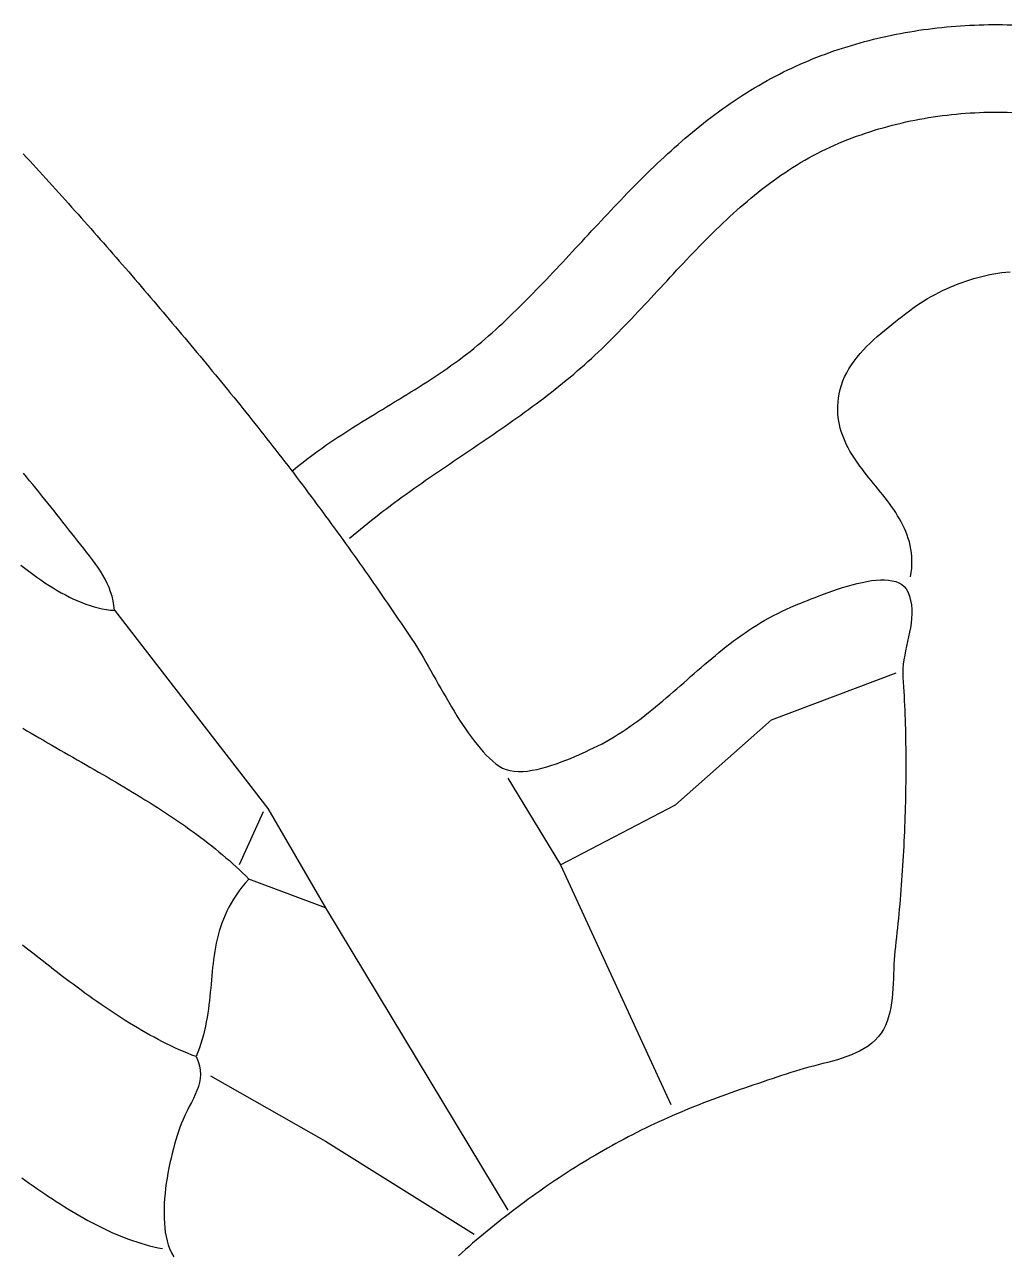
# Model space of a CAD drawing. Header units: millimetres. Extents: x 3 to 844, y 38 to 1106.
# Drawn here: x 228.4 to 433.5, y 736.3 to 992.4 of the extents above; entities that cross this region are included whole.
import ezdxf

# ---------------------------------------------------------------- set-up
doc = ezdxf.new("R2010")
doc.units = ezdxf.units.MM
doc.layers.add('0_0_0', color=3, linetype='Continuous')

msp = doc.modelspace()

# ---------------------------------------------------------------- linework, layer by layer
at = {"layer": '0_0_0'}
for points in [[(284.11, 899.33), (284.87, 899.96), (285.64, 900.58), (286.42, 901.2), (287.2, 901.8), (287.99, 902.4), (288.78, 902.99), (289.58, 903.57), (290.39, 904.15), (291.2, 904.71), (292.02, 905.28), (292.84, 905.83), (293.67, 906.38), (294.5, 906.93), (295.33, 907.47), (296.17, 908), (297.01, 908.53), (297.85, 909.06), (298.7, 909.59), (299.55, 910.11), (300.4, 910.64), (301.25, 911.16), (302.1, 911.68), (302.96, 912.19), (303.81, 912.71), (304.66, 913.23), (305.52, 913.75), (306.37, 914.27), (307.22, 914.79), (308.07, 915.32), (308.92, 915.84), (309.77, 916.37), (310.62, 916.9), (311.46, 917.44), (312.3, 917.97), (313.14, 918.52), (313.98, 919.07), (314.81, 919.62), (315.63, 920.18), (316.45, 920.75), (317.27, 921.32), (318.08, 921.9), (318.89, 922.48), (319.69, 923.08), (320.49, 923.68), (321.28, 924.29), (322.06, 924.92), (322.83, 925.55), (323.6, 926.19), (324.36, 926.84), (325.11, 927.5), (325.85, 928.17), (326.59, 928.84), (327.32, 929.51), (328.05, 930.19), (328.77, 930.87), (329.49, 931.55), (330.2, 932.24), (330.92, 932.94), (331.62, 933.63), (332.33, 934.33), (333.03, 935.03), (333.72, 935.73), (334.42, 936.44), (335.11, 937.15), (335.8, 937.86), (336.48, 938.57), (337.17, 939.28), (337.85, 940), (338.53, 940.71), (339.21, 941.43), (339.88, 942.15), (340.56, 942.87), (341.23, 943.59), (341.9, 944.31), (342.57, 945.03), (343.25, 945.76), (343.92, 946.48), (344.59, 947.2), (345.26, 947.92), (345.93, 948.64), (346.6, 949.37), (347.27, 950.09), (347.94, 950.81), (348.61, 951.52), (349.28, 952.24), (349.95, 952.96), (350.63, 953.67), (351.3, 954.39), (351.98, 955.1), (352.66, 955.81), (353.34, 956.52), (354.03, 957.22), (354.71, 957.92), (355.4, 958.62), (356.09, 959.32), (356.78, 960.01), (357.48, 960.71), (358.18, 961.39), (358.88, 962.08), (359.58, 962.76), (360.29, 963.44), (361.01, 964.11), (361.72, 964.78), (362.44, 965.44), (363.17, 966.1), (363.9, 966.76), (364.63, 967.41), (365.37, 968.06), (366.12, 968.7), (366.87, 969.34), (367.62, 969.97), (368.38, 970.59), (369.15, 971.21), (369.92, 971.83), (370.7, 972.43), (371.48, 973.04), (372.28, 973.63), (373.07, 974.22), (373.88, 974.8), (374.69, 975.38), (375.51, 975.95), (376.33, 976.51), (377.16, 977.06), (378, 977.61), (378.85, 978.15), (379.71, 978.68), (380.57, 979.2), (381.44, 979.72), (382.33, 980.22), (383.21, 980.72), (384.11, 981.21), (384.95, 981.65), (385.78, 982.08), (386.63, 982.51), (387.48, 982.92), (388.33, 983.33), (389.19, 983.72), (390.05, 984.11), (390.92, 984.49), (391.79, 984.86), (392.67, 985.22), (393.55, 985.57), (394.44, 985.91), (395.33, 986.24), (396.22, 986.57), (397.12, 986.88), (398.02, 987.19), (398.93, 987.48), (399.84, 987.77), (400.75, 988.05), (401.67, 988.32), (402.59, 988.58), (403.51, 988.84), (404.44, 989.08), (405.37, 989.32), (406.3, 989.54), (407.24, 989.76), (408.18, 989.97), (409.12, 990.17), (410.06, 990.36), (411.01, 990.54), (411.96, 990.72), (412.91, 990.88), (413.86, 991.04), (414.82, 991.19), (415.77, 991.33), (416.73, 991.46), (417.69, 991.58), (418.66, 991.69), (419.62, 991.8), (420.58, 991.89), (421.55, 991.98), (422.52, 992.06), (423.49, 992.13), (424.46, 992.19), (425.43, 992.24), (426.4, 992.29), (427.37, 992.32), (428.35, 992.35), (429.32, 992.37), (430.29, 992.38), (431.27, 992.38), (432.24, 992.38), (433.22, 992.36), (434.19, 992.34)], [(296.11, 885.33), (296.87, 885.98), (297.63, 886.62), (298.4, 887.26), (299.17, 887.89), (299.94, 888.52), (300.72, 889.14), (301.51, 889.75), (302.3, 890.37), (303.09, 890.97), (303.88, 891.58), (304.68, 892.18), (305.48, 892.77), (306.29, 893.36), (307.1, 893.95), (307.91, 894.54), (308.72, 895.12), (309.53, 895.7), (310.35, 896.27), (311.17, 896.85), (311.99, 897.42), (312.82, 897.99), (313.64, 898.56), (314.47, 899.12), (315.29, 899.69), (316.12, 900.25), (316.95, 900.81), (317.78, 901.38), (318.61, 901.94), (319.44, 902.5), (320.27, 903.06), (321.1, 903.62), (321.93, 904.18), (322.76, 904.74), (323.59, 905.31), (324.42, 905.87), (325.25, 906.43), (326.07, 907), (326.9, 907.57), (327.72, 908.14), (328.54, 908.71), (329.36, 909.28), (330.18, 909.86), (331, 910.43), (331.81, 911.01), (332.62, 911.6), (333.43, 912.18), (334.23, 912.78), (335.04, 913.37), (335.84, 913.97), (336.63, 914.57), (337.42, 915.17), (338.21, 915.78), (339, 916.4), (339.78, 917.02), (340.55, 917.64), (341.32, 918.27), (342.09, 918.91), (342.85, 919.55), (343.61, 920.2), (344.36, 920.85), (345.11, 921.51), (345.83, 922.16), (346.55, 922.82), (347.27, 923.48), (347.98, 924.15), (348.69, 924.82), (349.39, 925.5), (350.09, 926.19), (350.78, 926.87), (351.48, 927.57), (352.17, 928.26), (352.85, 928.96), (353.54, 929.67), (354.22, 930.38), (354.9, 931.09), (355.58, 931.8), (356.26, 932.51), (356.93, 933.23), (357.61, 933.95), (358.28, 934.67), (358.95, 935.39), (359.62, 936.12), (360.29, 936.84), (360.96, 937.56), (361.64, 938.29), (362.31, 939.01), (362.98, 939.73), (363.65, 940.46), (364.32, 941.18), (365, 941.9), (365.68, 942.62), (366.35, 943.33), (367.03, 944.05), (367.71, 944.76), (368.4, 945.47), (369.08, 946.18), (369.77, 946.88), (370.47, 947.58), (371.16, 948.28), (371.86, 948.97), (372.56, 949.66), (373.27, 950.34), (373.97, 951.02), (374.69, 951.69), (375.41, 952.36), (376.13, 953.02), (376.86, 953.68), (377.59, 954.33), (378.33, 954.97), (379.07, 955.6), (379.82, 956.23), (380.57, 956.85), (381.33, 957.47), (382.1, 958.07), (382.88, 958.67), (383.66, 959.26), (384.44, 959.84), (385.24, 960.41), (386.04, 960.97), (386.85, 961.52), (387.67, 962.06), (388.49, 962.6), (389.33, 963.12), (390.17, 963.63), (391.02, 964.13), (391.88, 964.61), (392.75, 965.09), (393.63, 965.55), (394.52, 966), (395.42, 966.44), (396.33, 966.87), (397.24, 967.28), (398.17, 967.68), (399.11, 968.07), (400.02, 968.43), (400.93, 968.78), (401.85, 969.11), (402.77, 969.44), (403.69, 969.75), (404.61, 970.05), (405.54, 970.35), (406.47, 970.63), (407.41, 970.9), (408.34, 971.16), (409.28, 971.41), (410.22, 971.64), (411.16, 971.87), (412.11, 972.09), (413.06, 972.29), (414.01, 972.48), (414.96, 972.67), (415.91, 972.84), (416.86, 973), (417.82, 973.15), (418.78, 973.29), (419.74, 973.42), (420.69, 973.54), (421.66, 973.65), (422.62, 973.74), (423.58, 973.83), (424.54, 973.9), (425.51, 973.97), (426.47, 974.02), (427.44, 974.06), (428.4, 974.1), (429.37, 974.12), (430.33, 974.13), (431.3, 974.13), (432.26, 974.12), (433.23, 974.1), (434.19, 974.07)], [(228.1, 965.44), (228.77, 964.7), (229.45, 963.97), (230.13, 963.23), (230.8, 962.5), (231.48, 961.76), (232.15, 961.02), (232.82, 960.28), (233.49, 959.54), (234.17, 958.8), (234.84, 958.06), (235.51, 957.32), (236.18, 956.58), (236.85, 955.84), (237.51, 955.09), (238.18, 954.35), (238.85, 953.6), (239.51, 952.86), (240.18, 952.11), (240.84, 951.37), (241.51, 950.62), (242.17, 949.87), (242.83, 949.12), (243.49, 948.37), (244.15, 947.62), (244.81, 946.87), (245.47, 946.12), (246.13, 945.37), (246.79, 944.61), (247.45, 943.86), (248.1, 943.1), (248.76, 942.35), (249.42, 941.59), (250.07, 940.84), (250.73, 940.08), (251.38, 939.32), (252.03, 938.57), (252.68, 937.81), (253.33, 937.05), (253.99, 936.29), (254.64, 935.53), (255.29, 934.77), (255.93, 934), (256.58, 933.24), (257.23, 932.48), (257.88, 931.71), (258.52, 930.95), (259.17, 930.19), (259.81, 929.42), (260.46, 928.65), (261.1, 927.89), (261.75, 927.12), (262.39, 926.35), (263.03, 925.59), (263.67, 924.82), (264.31, 924.05), (264.95, 923.28), (265.59, 922.51), (266.23, 921.74), (266.87, 920.97), (267.51, 920.19), (268.15, 919.42), (268.78, 918.65), (269.42, 917.87), (270.05, 917.1), (270.69, 916.33), (271.33, 915.54), (271.97, 914.76), (272.6, 913.98), (273.24, 913.19), (273.87, 912.4), (274.51, 911.62), (275.14, 910.83), (275.77, 910.04), (276.4, 909.25), (277.03, 908.46), (277.65, 907.66), (278.28, 906.87), (278.9, 906.07), (279.53, 905.28), (280.15, 904.48), (280.77, 903.68), (281.39, 902.88), (282.01, 902.08), (282.62, 901.28), (283.24, 900.48), (283.85, 899.68), (284.47, 898.88), (285.08, 898.07), (285.69, 897.26), (286.3, 896.46), (286.91, 895.65), (287.51, 894.84), (288.12, 894.03), (288.72, 893.22), (289.32, 892.41), (289.93, 891.6), (290.53, 890.79), (291.13, 889.97), (291.72, 889.16), (292.32, 888.34), (292.92, 887.52), (293.51, 886.71), (294.1, 885.89), (294.7, 885.07), (295.29, 884.25), (295.88, 883.43), (296.47, 882.61), (297.05, 881.78), (297.64, 880.96), (298.22, 880.14), (298.81, 879.31), (299.39, 878.48), (299.97, 877.66), (300.55, 876.83), (301.13, 876), (301.71, 875.17), (302.28, 874.34), (302.86, 873.51), (303.43, 872.68), (304.01, 871.85), (304.58, 871.02), (305.15, 870.18), (305.72, 869.35), (306.29, 868.51), (306.85, 867.68), (307.42, 866.84), (307.99, 866), (308.55, 865.16), (309.11, 864.33), (309.59, 863.6), (310.07, 862.85), (310.55, 862.06), (311.04, 861.25), (311.53, 860.41), (312.03, 859.54), (312.54, 858.66), (313.05, 857.75), (313.57, 856.84), (314.09, 855.91), (314.62, 854.97), (315.16, 854.03), (315.7, 853.08), (316.24, 852.13), (316.8, 851.18), (317.36, 850.23), (317.93, 849.29), (318.5, 848.36), (319.08, 847.44), (319.67, 846.54), (320.27, 845.66), (320.87, 844.79), (321.48, 843.95), (322.1, 843.14), (322.72, 842.35), (323.35, 841.59), (324, 840.87), (324.64, 840.18), (325.3, 839.53), (325.97, 838.93), (326.64, 838.37), (327.32, 837.85), (328.01, 837.44), (328.75, 837.13), (329.56, 836.92), (330.42, 836.78), (331.32, 836.73), (332.25, 836.75), (333.22, 836.84), (334.22, 836.99), (335.22, 837.18), (336.24, 837.43), (337.26, 837.71), (338.28, 838.03), (339.29, 838.37), (340.27, 838.73), (341.24, 839.11), (342.17, 839.48), (343.06, 839.86), (343.91, 840.23), (344.71, 840.59), (345.44, 840.92), (346.11, 841.23), (347.01, 841.65), (347.9, 842.09), (348.78, 842.54), (349.64, 843.01), (350.48, 843.5), (351.32, 844), (352.15, 844.51), (352.96, 845.04), (353.77, 845.57), (354.57, 846.12), (355.35, 846.68), (356.13, 847.25), (356.91, 847.82), (357.67, 848.41), (358.43, 849.01), (359.18, 849.61), (359.93, 850.22), (360.67, 850.83), (361.41, 851.45), (362.15, 852.07), (362.88, 852.7), (363.61, 853.33), (364.34, 853.97), (365.06, 854.6), (365.79, 855.24), (366.51, 855.88), (367.24, 856.52), (367.97, 857.16), (368.7, 857.79), (369.43, 858.43), (370.16, 859.06), (370.9, 859.69), (371.64, 860.31), (372.39, 860.93), (373.14, 861.55), (373.89, 862.16), (374.65, 862.76), (375.42, 863.36), (376.2, 863.95), (376.98, 864.52), (377.78, 865.09), (378.58, 865.66), (379.39, 866.21), (380.21, 866.74), (381.04, 867.27), (381.89, 867.79), (382.74, 868.29), (383.61, 868.77), (384.49, 869.25), (385.39, 869.7), (386.3, 870.15), (387.22, 870.57), (388.16, 870.98), (389.11, 871.37), (389.62, 871.58), (390.2, 871.81), (390.86, 872.08), (391.58, 872.38), (392.35, 872.69), (393.18, 873.02), (394.05, 873.36), (394.97, 873.71), (395.92, 874.06), (396.89, 874.41), (397.89, 874.75), (398.9, 875.07), (399.92, 875.38), (400.95, 875.67), (401.97, 875.93), (402.98, 876.16), (403.98, 876.35), (404.95, 876.51), (405.9, 876.62), (406.81, 876.67), (407.69, 876.68), (408.52, 876.62), (409.29, 876.5), (410.01, 876.31), (410.66, 876.05), (411.25, 875.71), (411.75, 875.29), (412.18, 874.78), (412.51, 874.17), (412.85, 873.27), (413.1, 872.36), (413.26, 871.44), (413.34, 870.5), (413.35, 869.57), (413.3, 868.62), (413.2, 867.67), (413.06, 866.71), (412.88, 865.75), (412.69, 864.8), (412.48, 863.84), (412.27, 862.88), (412.06, 861.92), (411.87, 860.97), (411.71, 860.03), (411.58, 859.09), (411.49, 858.16), (411.46, 857.24), (411.49, 856.33), (411.56, 855.37), (411.62, 854.41), (411.68, 853.44), (411.73, 852.48), (411.78, 851.5), (411.83, 850.52), (411.87, 849.54), (411.91, 848.56), (411.95, 847.57), (411.98, 846.58), (412.01, 845.58), (412.03, 844.58), (412.05, 843.58), (412.07, 842.58), (412.09, 841.57), (412.1, 840.56), (412.1, 839.55), (412.11, 838.54), (412.11, 837.52), (412.1, 836.51), (412.1, 835.49), (412.09, 834.47), (412.07, 833.45), (412.06, 832.43), (412.04, 831.4), (412.02, 830.38), (411.99, 829.36), (411.96, 828.34), (411.93, 827.31), (411.89, 826.29), (411.85, 825.27), (411.81, 824.24), (411.77, 823.22), (411.72, 822.2), (411.67, 821.18), (411.61, 820.16), (411.56, 819.14), (411.5, 818.13), (411.43, 817.11), (411.37, 816.1), (411.3, 815.09), (411.23, 814.08), (411.15, 813.07), (411.07, 812.07), (410.99, 811.07), (410.91, 810.07), (410.83, 809.07), (410.74, 808.08), (410.65, 807.09), (410.55, 806.11), (410.46, 805.13), (410.36, 804.15), (410.26, 803.18), (410.15, 802.21), (410.05, 801.24), (409.94, 800.28), (409.83, 799.33), (409.74, 798.42), (409.67, 797.49), (409.62, 796.54), (409.58, 795.56), (409.54, 794.57), (409.51, 793.56), (409.47, 792.55), (409.41, 791.53), (409.34, 790.52), (409.25, 789.51), (409.12, 788.52), (408.96, 787.54), (408.76, 786.57), (408.51, 785.63), (408.21, 784.72), (407.85, 783.84), (407.43, 783), (406.94, 782.2), (406.37, 781.45), (405.72, 780.75), (405.01, 780.11), (404.25, 779.54), (403.45, 779.01), (402.59, 778.54), (401.7, 778.1), (400.77, 777.7), (399.82, 777.34), (398.84, 777), (397.85, 776.69), (396.85, 776.4), (395.84, 776.13), (394.83, 775.87), (393.83, 775.62), (392.84, 775.37), (391.87, 775.12), (390.92, 774.86), (390, 774.6), (389.11, 774.33), (388.14, 774.01), (387.17, 773.69), (386.2, 773.37), (385.23, 773.05), (384.26, 772.73), (383.29, 772.41), (382.33, 772.09), (381.37, 771.76), (380.41, 771.44), (379.45, 771.11), (378.49, 770.78), (377.54, 770.45), (376.58, 770.12), (375.63, 769.78), (374.68, 769.44), (373.73, 769.09), (372.78, 768.74), (371.84, 768.39), (370.89, 768.03), (369.95, 767.67), (369.01, 767.31), (368.07, 766.94), (367.14, 766.56), (366.2, 766.18), (365.27, 765.79), (364.34, 765.4), (363.41, 765), (362.48, 764.59), (361.55, 764.18), (360.63, 763.75), (359.7, 763.33), (358.78, 762.89), (357.86, 762.45), (356.94, 762), (356.03, 761.54), (355.11, 761.07), (354.24, 760.61), (353.37, 760.15), (352.51, 759.69), (351.64, 759.22), (350.78, 758.74), (349.93, 758.26), (349.07, 757.78), (348.22, 757.29), (347.37, 756.79), (346.52, 756.29), (345.68, 755.78), (344.84, 755.27), (344, 754.76), (343.17, 754.23), (342.34, 753.71), (341.51, 753.18), (340.68, 752.64), (339.86, 752.1), (339.04, 751.56), (338.22, 751.01), (337.41, 750.45), (336.6, 749.89), (335.79, 749.33), (334.99, 748.76), (334.19, 748.19), (333.39, 747.61), (332.59, 747.03), (331.8, 746.44), (331.01, 745.85), (330.23, 745.26), (329.44, 744.66), (328.66, 744.05), (327.89, 743.45), (327.11, 742.83), (326.34, 742.22), (325.58, 741.59), (324.81, 740.97), (324.05, 740.34), (323.29, 739.71), (322.54, 739.07), (321.79, 738.43), (321.04, 737.78), (320.3, 737.13), (319.56, 736.48), (318.82, 735.82)], [(413.11, 877.33), (413.25, 878.21), (413.34, 879.07), (413.38, 879.91), (413.39, 880.73), (413.35, 881.53), (413.27, 882.32), (413.16, 883.09), (413.02, 883.84), (412.84, 884.58), (412.62, 885.31), (412.38, 886.02), (412.11, 886.72), (411.82, 887.4), (411.5, 888.08), (411.15, 888.74), (410.79, 889.4), (410.4, 890.05), (410, 890.68), (409.58, 891.31), (409.15, 891.94), (408.7, 892.56), (408.25, 893.17), (407.78, 893.78), (407.31, 894.38), (406.83, 894.98), (406.34, 895.58), (405.86, 896.18), (405.37, 896.78), (404.88, 897.37), (404.4, 897.97), (403.92, 898.57), (403.45, 899.18), (402.99, 899.78), (402.53, 900.39), (402.09, 901), (401.66, 901.62), (401.24, 902.25), (400.84, 902.88), (400.46, 903.52), (400.1, 904.17), (399.76, 904.83), (399.44, 905.5), (399.15, 906.18), (398.88, 906.87), (398.65, 907.57), (398.44, 908.29), (398.27, 909.02), (398.13, 909.76), (398.02, 910.52), (397.95, 911.29), (397.92, 912.09), (397.93, 912.9), (397.99, 913.72), (398.08, 914.57), (398.22, 915.44), (398.41, 916.33), (398.66, 917.23), (398.98, 918.12), (399.35, 918.99), (399.77, 919.84), (400.25, 920.67), (400.77, 921.49), (401.33, 922.28), (401.93, 923.06), (402.57, 923.82), (403.23, 924.56), (403.92, 925.29), (404.64, 926), (405.37, 926.69), (406.12, 927.36), (406.87, 928.02), (407.63, 928.67), (408.4, 929.29), (409.16, 929.91), (409.92, 930.5), (410.67, 931.09), (411.4, 931.65), (412.11, 932.21), (412.85, 932.76), (413.59, 933.3), (414.34, 933.82), (415.1, 934.33), (415.86, 934.81), (416.64, 935.28), (417.41, 935.73), (418.2, 936.16), (418.99, 936.57), (419.78, 936.97), (420.58, 937.34), (421.38, 937.7), (422.19, 938.04), (423, 938.36), (423.82, 938.67), (424.64, 938.95), (425.47, 939.22), (426.29, 939.47), (427.12, 939.7), (427.96, 939.91), (428.79, 940.1), (429.63, 940.28), (430.46, 940.44), (431.3, 940.58), (432.15, 940.7), (432.99, 940.8), (433.83, 940.89)], [(227.57, 879.74), (228.4, 879.1), (229.24, 878.47), (230.08, 877.85), (230.92, 877.25), (231.77, 876.66), (232.61, 876.09), (233.46, 875.53), (234.31, 875), (235.17, 874.49), (236.02, 874), (236.88, 873.53), (237.73, 873.09), (238.59, 872.68), (239.44, 872.29), (240.3, 871.94), (241.16, 871.61), (242.01, 871.32), (242.87, 871.06), (243.72, 870.84), (244.57, 870.65), (245.42, 870.5), (246.27, 870.39), (247.11, 870.33), (247, 871.33), (246.83, 872.3), (246.6, 873.25), (246.31, 874.17), (245.97, 875.07), (245.58, 875.95), (245.15, 876.81), (244.68, 877.65), (244.18, 878.48), (243.65, 879.29), (243.09, 880.09), (242.51, 880.88), (241.92, 881.67), (241.31, 882.45), (240.69, 883.22), (240.07, 884), (239.45, 884.77), (238.83, 885.55), (238.23, 886.33), (237.61, 887.12), (236.99, 887.92), (236.37, 888.71), (235.75, 889.5), (235.12, 890.29), (234.5, 891.08), (233.87, 891.87), (233.24, 892.65), (232.61, 893.44), (231.97, 894.22), (231.34, 895), (230.7, 895.78), (230.06, 896.56), (229.42, 897.33), (228.78, 898.11), (228.14, 898.88)], [(247.11, 870.33), (279.06, 829.04), (291.11, 808.33), (275.11, 814.33)], [(329.11, 835.33), (340.11, 817.33), (364.11, 829.77), (384.11, 847.54), (410.11, 857.33)], [(228.01, 845.75), (228.85, 845.25), (229.71, 844.74), (230.56, 844.24), (231.42, 843.74), (232.29, 843.24), (233.16, 842.73), (234.03, 842.23), (234.91, 841.73), (235.79, 841.22), (236.67, 840.72), (237.55, 840.21), (238.44, 839.71), (239.32, 839.2), (240.21, 838.69), (241.1, 838.18), (241.99, 837.67), (242.88, 837.16), (243.77, 836.64), (244.66, 836.13), (245.55, 835.61), (246.44, 835.09), (247.32, 834.57), (248.21, 834.05), (249.09, 833.53), (249.97, 833), (250.85, 832.47), (251.73, 831.94), (252.6, 831.4), (253.47, 830.87), (254.33, 830.33), (255.2, 829.79), (256.05, 829.24), (256.91, 828.69), (257.75, 828.14), (258.59, 827.58), (259.43, 827.03), (260.26, 826.46), (261.08, 825.9), (261.9, 825.33), (262.71, 824.76), (263.51, 824.18), (264.31, 823.6), (265.1, 823.01), (265.88, 822.42), (266.65, 821.83), (267.41, 821.23), (268.16, 820.63), (268.9, 820.02), (269.64, 819.41), (270.36, 818.79), (271.07, 818.17), (271.78, 817.54), (272.47, 816.91), (273.15, 816.27), (273.81, 815.63), (274.47, 814.98), (275.11, 814.33), (274.38, 813.49), (273.69, 812.66), (273.06, 811.82), (272.47, 810.99), (271.93, 810.15), (271.42, 809.32), (270.97, 808.49), (270.54, 807.65), (270.16, 806.82), (269.81, 805.98), (269.5, 805.15), (269.21, 804.31), (268.95, 803.48), (268.72, 802.64), (268.51, 801.8), (268.33, 800.96), (268.16, 800.12), (268.02, 799.28), (267.89, 798.43), (267.77, 797.59), (267.67, 796.74), (267.57, 795.89), (267.48, 795.04), (267.4, 794.18), (267.32, 793.32), (267.24, 792.46), (267.17, 791.6), (267.08, 790.74), (267, 789.87), (266.91, 789), (266.8, 788.12), (266.69, 787.25), (266.56, 786.36), (266.42, 785.48), (266.26, 784.59), (266.08, 783.7), (265.88, 782.8), (265.66, 781.9), (265.41, 780.99), (265.13, 780.08), (264.83, 779.17), (264.49, 778.25), (264.11, 777.33), (263.23, 777.67), (262.35, 778.03), (261.47, 778.4), (260.59, 778.78), (259.72, 779.18), (258.84, 779.59), (257.97, 780.01), (257.1, 780.45), (256.24, 780.9), (255.37, 781.36), (254.51, 781.83), (253.65, 782.31), (252.79, 782.8), (251.93, 783.3), (251.07, 783.81), (250.22, 784.33), (249.37, 784.86), (248.52, 785.4), (247.67, 785.95), (246.83, 786.5), (245.98, 787.07), (245.14, 787.63), (244.3, 788.21), (243.46, 788.79), (242.63, 789.38), (241.79, 789.98), (240.96, 790.57), (240.13, 791.18), (239.31, 791.79), (238.48, 792.4), (237.66, 793.02), (236.83, 793.64), (236.01, 794.26), (235.2, 794.89), (234.38, 795.52), (233.57, 796.15), (232.76, 796.78), (231.95, 797.42), (231.14, 798.05), (230.33, 798.69), (229.53, 799.32), (228.73, 799.96), (227.93, 800.59)], [(278.11, 828.33), (273.11, 817.33)], [(340.11, 817.33), (363.11, 767.33)], [(291.11, 808.33), (329.11, 745.33)], [(264.11, 777.33), (264.54, 776.35), (264.83, 775.42), (264.99, 774.51), (265.04, 773.62), (264.98, 772.76), (264.83, 771.91), (264.6, 771.08), (264.3, 770.25), (263.95, 769.42), (263.56, 768.59), (263.14, 767.76), (262.7, 766.91), (262.26, 766.05), (261.83, 765.17), (261.41, 764.26), (261.03, 763.33), (260.75, 762.56), (260.47, 761.75), (260.19, 760.91), (259.92, 760.02), (259.65, 759.1), (259.39, 758.16), (259.14, 757.18), (258.9, 756.18), (258.67, 755.17), (258.46, 754.13), (258.26, 753.08), (258.08, 752.03), (257.92, 750.96), (257.78, 749.9), (257.67, 748.83), (257.57, 747.77), (257.5, 746.72), (257.46, 745.68), (257.45, 744.65), (257.47, 743.64), (257.51, 742.65), (257.6, 741.68), (257.71, 740.75), (257.87, 739.84), (258.06, 738.97), (258.29, 738.14), (258.57, 737.34), (258.97, 736.46), (259.48, 735.64)], [(267.11, 773.33), (291.11, 759.73), (322.11, 740.33)], [(227.76, 752.06), (228.56, 751.5), (229.35, 750.94), (230.15, 750.38), (230.95, 749.83), (231.75, 749.28), (232.56, 748.74), (233.36, 748.2), (234.17, 747.67), (234.98, 747.15), (235.79, 746.63), (236.6, 746.11), (237.41, 745.61), (238.23, 745.11), (239.05, 744.63), (239.87, 744.15), (240.7, 743.68), (241.53, 743.22), (242.36, 742.78), (243.19, 742.34), (244.03, 741.92), (244.87, 741.51), (245.72, 741.11), (246.57, 740.72), (247.42, 740.35), (248.28, 739.99), (249.14, 739.65), (250.01, 739.33), (250.88, 739.01), (251.75, 738.72), (252.63, 738.44), (253.52, 738.18), (254.41, 737.94), (255.3, 737.72), (256.21, 737.51), (257.11, 737.33)]]:
    msp.add_lwpolyline(points, dxfattribs=at)

doc.saveas('drawing.dxf')
